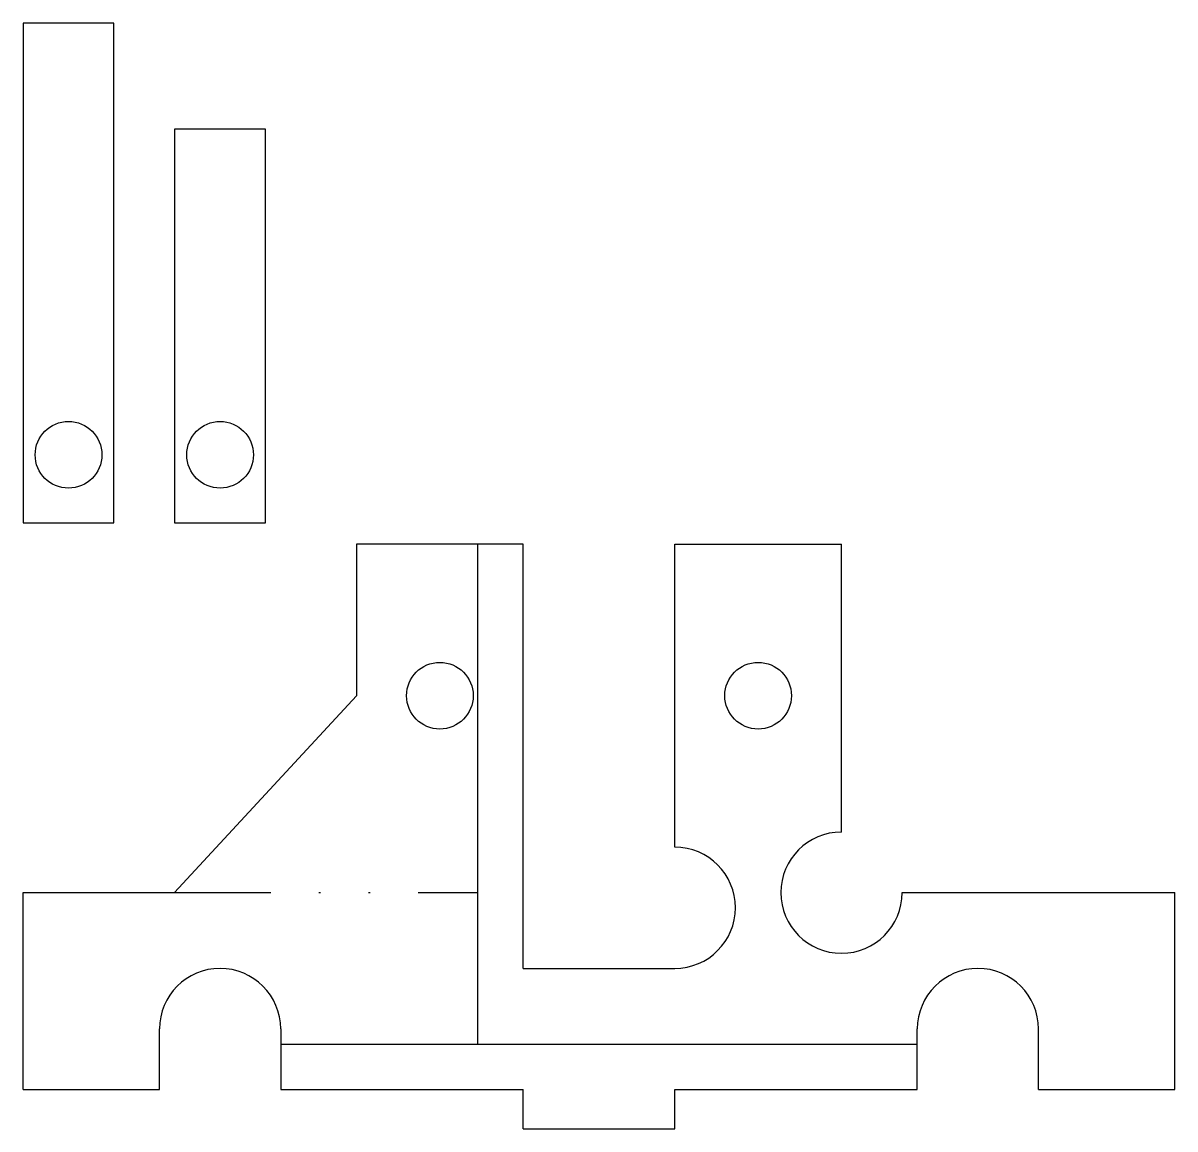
# Model space of a CAD drawing. Header units: millimetres. Extents: x 0 to 76, y 0 to 73.
import ezdxf

# ---------------------------------------------------------------- set-up
doc = ezdxf.new("R2010")
doc.units = ezdxf.units.MM
doc.linetypes.add('DIVIDE2', pattern=[15.875, 6.35, -3.175, 0, -3.175, 0, -3.175])
doc.layers.get('0').update_dxf_attribs({"linetype": 'CONTINUOUS', "lineweight": 25, "true_color": 0x000000})

msp = doc.modelspace()

# ---------------------------------------------------------------- linework, layer by layer
for p, q in [((6, 73), (0, 73)), ((0, 73), (0, 40)), ((6, 40), (6, 73)), ((16, 66), (10, 66)), ((10, 66), (10, 40)), ((16, 40), (16, 66)), ((0, 40), (6, 40)), ((10, 40), (16, 40)), ((33, 38.6), (22, 38.6)), ((22, 38.6), (22, 28.6)), ((30, 5.6), (30, 38.6)), ((33, 10.6), (33, 38.6)), ((43, 38.6), (54, 38.6)), ((43, 18.6), (43, 38.6)), ((54, 19.6), (54, 38.6)), ((10, 15.6), (22, 28.6)), ((0, 2.6), (0, 15.6)), ((0, 15.6), (10, 15.6)), ((58, 15.6), (76, 15.6)), ((76, 2.6), (76, 15.6)), ((33, 10.6), (43, 10.6)), ((9, 2.6), (9, 6.6)), ((17, 6.6), (17, 2.6)), ((59, 2.6), (59, 6.6)), ((67, 2.6), (67, 6.6)), ((17, 5.6), (59, 5.6)), ((0, 2.6), (9, 2.6)), ((17, 2.6), (33, 2.6)), ((33, 0), (33, 2.6)), ((43, 0), (43, 2.6)), ((43, 2.6), (59, 2.6)), ((67, 2.6), (76, 2.6)), ((33, 0), (43, 0))]:
    msp.add_line(p, q)
at = {"color": 1, "linetype": 'DIVIDE2', "true_color": 0xff0000}
msp.add_line((10, 15.6), (30, 15.6), dxfattribs=at)
for centre in [(3, 44.5), (13, 44.5), (27.5, 28.6), (48.5, 28.6)]:
    msp.add_circle(centre, 2.2)
for centre, start, end in [((54, 15.6), 90, 0), ((43, 14.6), 270, 90), ((13, 6.6), 0, 180), ((63, 6.6), 0, 180)]:
    msp.add_arc(centre, 4, start, end)

doc.saveas('drawing.dxf')
